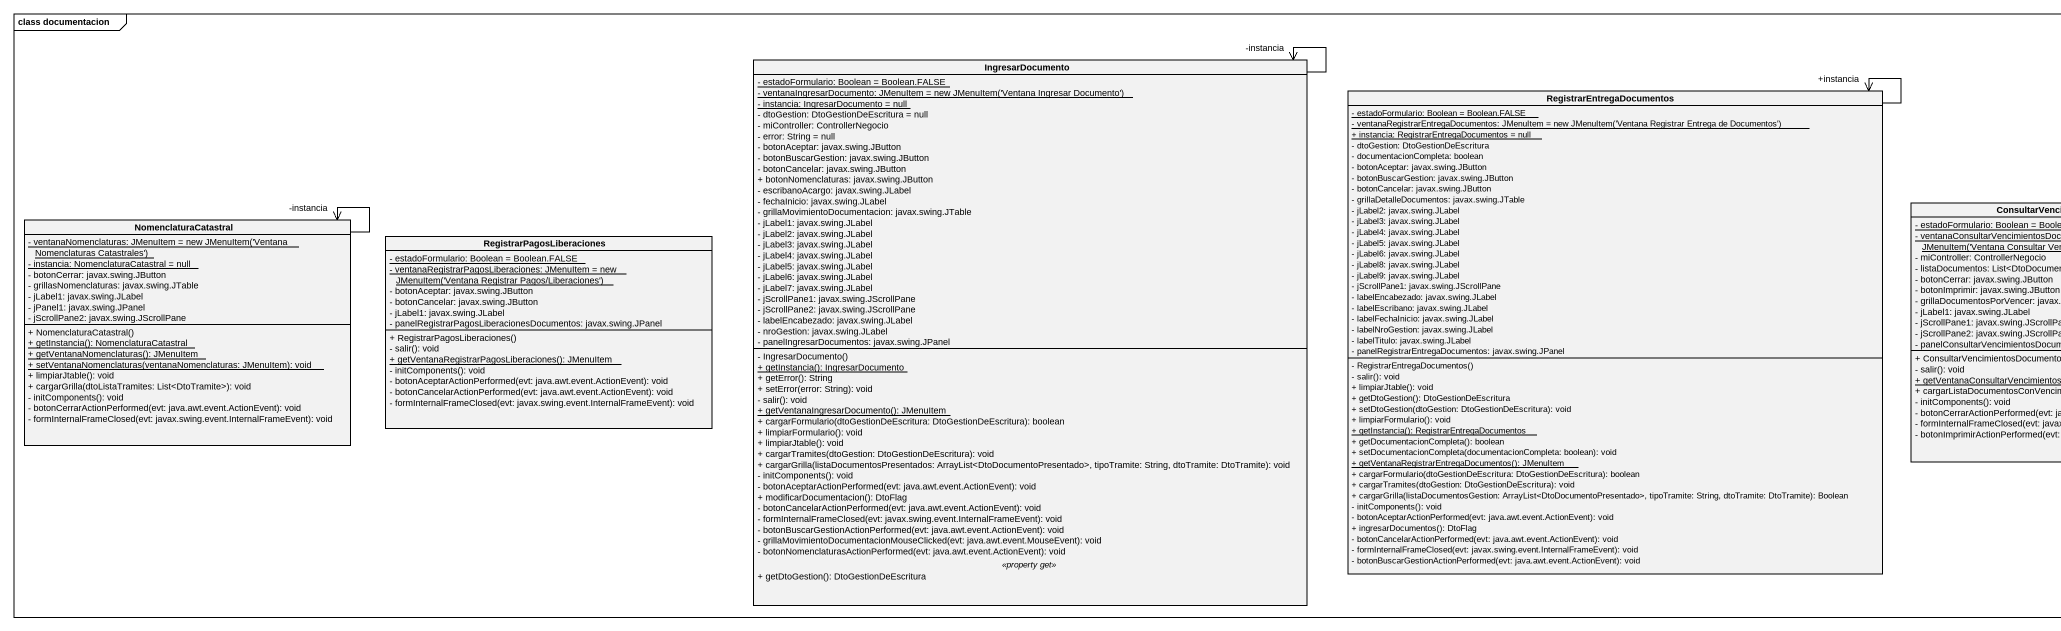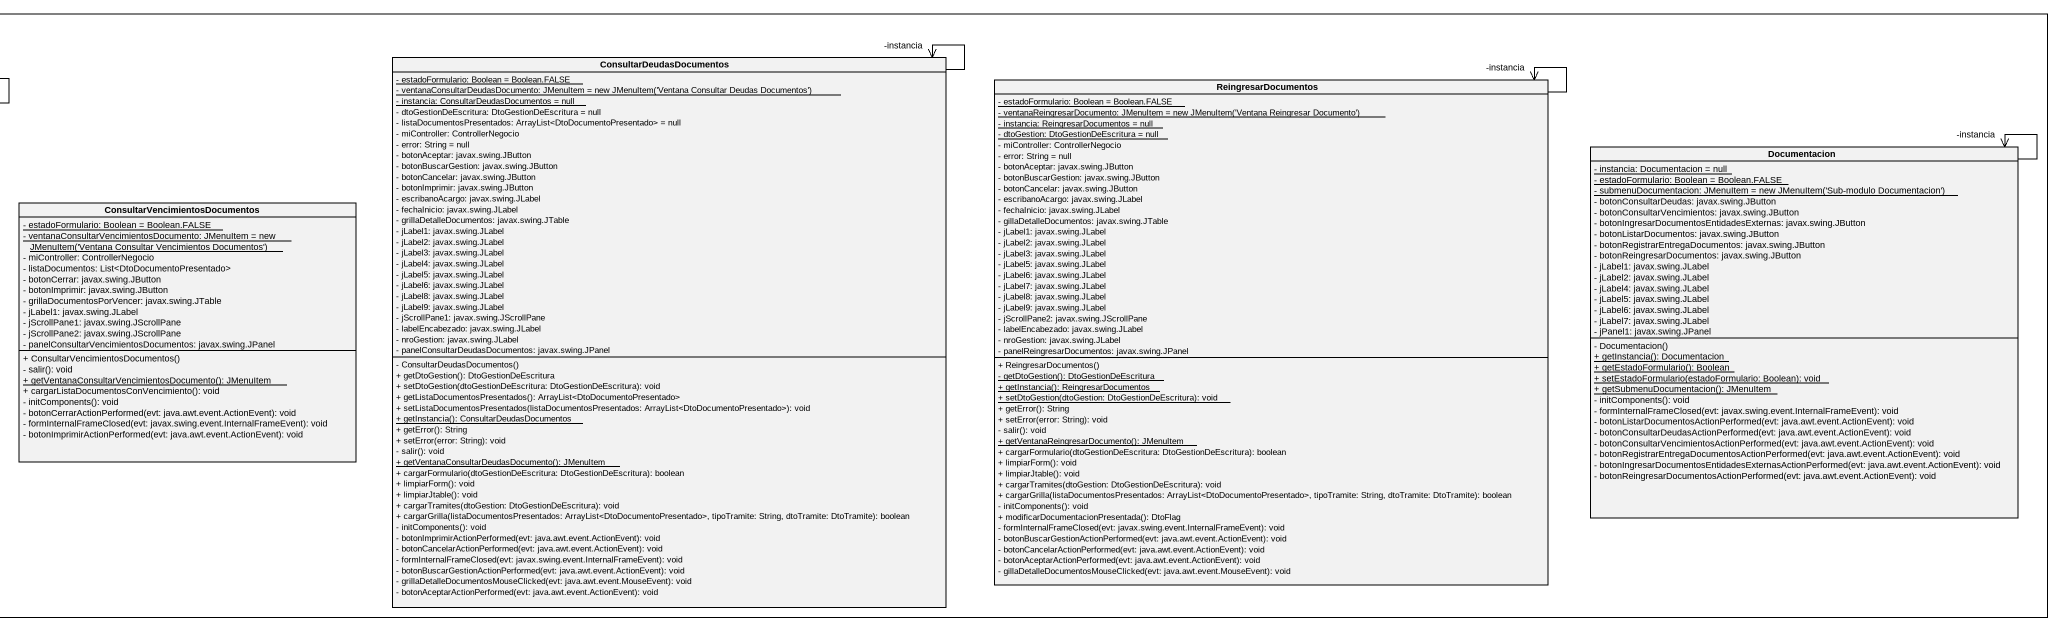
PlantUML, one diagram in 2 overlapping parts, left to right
@startuml
mainframe class documentacion
hide circle
hide empty members
skinparam classAttributeIconSize 0
class IngresarDocumento {
  {static} - estadoFormulario: Boolean = Boolean.FALSE
  {static} {field} - ventanaIngresarDocumento: JMenuItem = new JMenuItem('Ventana Ingresar Documento')
  {static} - instancia: IngresarDocumento = null
  - dtoGestion: DtoGestionDeEscritura = null
  - miController: ControllerNegocio
  - error: String = null
  - botonAceptar: javax.swing.JButton
  - botonBuscarGestion: javax.swing.JButton
  - botonCancelar: javax.swing.JButton
  + botonNomenclaturas: javax.swing.JButton
  - escribanoAcargo: javax.swing.JLabel
  - fechaInicio: javax.swing.JLabel
  - grillaMovimientoDocumentacion: javax.swing.JTable
  - jLabel1: javax.swing.JLabel
  - jLabel2: javax.swing.JLabel
  - jLabel3: javax.swing.JLabel
  - jLabel4: javax.swing.JLabel
  - jLabel5: javax.swing.JLabel
  - jLabel6: javax.swing.JLabel
  - jLabel7: javax.swing.JLabel
  - jScrollPane1: javax.swing.JScrollPane
  - jScrollPane2: javax.swing.JScrollPane
  - labelEncabezado: javax.swing.JLabel
  - nroGestion: javax.swing.JLabel
  - panelIngresarDocumentos: javax.swing.JPanel
  --
  - IngresarDocumento()
  {static} + getInstancia(): IngresarDocumento
  + getError(): String
  + setError(error: String): void
  - salir(): void
  {static} + getVentanaIngresarDocumento(): JMenuItem
  + cargarFormulario(dtoGestionDeEscritura: DtoGestionDeEscritura): boolean
  + limpiarFormulario(): void
  + limpiarJtable(): void
  + cargarTramites(dtoGestion: DtoGestionDeEscritura): void
  + cargarGrilla(listaDocumentosPresentados: ArrayList<DtoDocumentoPresentado>, tipoTramite: String, dtoTramite: DtoTramite): void
  - initComponents(): void
  - botonAceptarActionPerformed(evt: java.awt.event.ActionEvent): void
  + modificarDocumentacion(): DtoFlag
  - botonCancelarActionPerformed(evt: java.awt.event.ActionEvent): void
  - formInternalFrameClosed(evt: javax.swing.event.InternalFrameEvent): void
  - botonBuscarGestionActionPerformed(evt: java.awt.event.ActionEvent): void
  - grillaMovimientoDocumentacionMouseClicked(evt: java.awt.event.MouseEvent): void
  - botonNomenclaturasActionPerformed(evt: java.awt.event.ActionEvent): void
  .. <<property get>> ..
  + getDtoGestion(): DtoGestionDeEscritura
}
class ConsultarDeudasDocumentos {
  {static} - estadoFormulario: Boolean = Boolean.FALSE
  {static} {field} - ventanaConsultarDeudasDocumento: JMenuItem = new JMenuItem('Ventana Consultar Deudas Documentos')
  {static} - instancia: ConsultarDeudasDocumentos = null
  - dtoGestionDeEscritura: DtoGestionDeEscritura = null
  - listaDocumentosPresentados: ArrayList<DtoDocumentoPresentado> = null
  - miController: ControllerNegocio
  - error: String = null
  - botonAceptar: javax.swing.JButton
  - botonBuscarGestion: javax.swing.JButton
  - botonCancelar: javax.swing.JButton
  - botonImprimir: javax.swing.JButton
  - escribanoAcargo: javax.swing.JLabel
  - fechaInicio: javax.swing.JLabel
  - grillaDetalleDocumentos: javax.swing.JTable
  - jLabel1: javax.swing.JLabel
  - jLabel2: javax.swing.JLabel
  - jLabel3: javax.swing.JLabel
  - jLabel4: javax.swing.JLabel
  - jLabel5: javax.swing.JLabel
  - jLabel6: javax.swing.JLabel
  - jLabel8: javax.swing.JLabel
  - jLabel9: javax.swing.JLabel
  - jScrollPane1: javax.swing.JScrollPane
  - labelEncabezado: javax.swing.JLabel
  - nroGestion: javax.swing.JLabel
  - panelConsultarDeudasDocumentos: javax.swing.JPanel
  - ConsultarDeudasDocumentos()
  + getDtoGestion(): DtoGestionDeEscritura
  + setDtoGestion(dtoGestionDeEscritura: DtoGestionDeEscritura): void
  + getListaDocumentosPresentados(): ArrayList<DtoDocumentoPresentado>
  + setListaDocumentosPresentados(listaDocumentosPresentados: ArrayList<DtoDocumentoPresentado>): void
  {static} + getInstancia(): ConsultarDeudasDocumentos
  + getError(): String
  + setError(error: String): void
  - salir(): void
  {static} + getVentanaConsultarDeudasDocumento(): JMenuItem
  + cargarFormulario(dtoGestionDeEscritura: DtoGestionDeEscritura): boolean
  + limpiarForm(): void
  + limpiarJtable(): void
  + cargarTramites(dtoGestion: DtoGestionDeEscritura): void
  + cargarGrilla(listaDocumentosPresentados: ArrayList<DtoDocumentoPresentado>, tipoTramite: String, dtoTramite: DtoTramite): boolean
  - initComponents(): void
  - botonImprimirActionPerformed(evt: java.awt.event.ActionEvent): void
  - botonCancelarActionPerformed(evt: java.awt.event.ActionEvent): void
  - formInternalFrameClosed(evt: javax.swing.event.InternalFrameEvent): void
  - botonBuscarGestionActionPerformed(evt: java.awt.event.ActionEvent): void
  - grillaDetalleDocumentosMouseClicked(evt: java.awt.event.MouseEvent): void
  - botonAceptarActionPerformed(evt: java.awt.event.ActionEvent): void
}
class ReingresarDocumentos {
  {static} - estadoFormulario: Boolean = Boolean.FALSE
  {static} {field} - ventanaReingresarDocumento: JMenuItem = new JMenuItem('Ventana Reingresar Documento')
  {static} - instancia: ReingresarDocumentos = null
  {static} - dtoGestion: DtoGestionDeEscritura = null
  - miController: ControllerNegocio
  - error: String = null
  - botonAceptar: javax.swing.JButton
  - botonBuscarGestion: javax.swing.JButton
  - botonCancelar: javax.swing.JButton
  - escribanoAcargo: javax.swing.JLabel
  - fechaInicio: javax.swing.JLabel
  - gillaDetalleDocumentos: javax.swing.JTable
  - jLabel1: javax.swing.JLabel
  - jLabel2: javax.swing.JLabel
  - jLabel3: javax.swing.JLabel
  - jLabel5: javax.swing.JLabel
  - jLabel6: javax.swing.JLabel
  - jLabel7: javax.swing.JLabel
  - jLabel8: javax.swing.JLabel
  - jLabel9: javax.swing.JLabel
  - jScrollPane2: javax.swing.JScrollPane
  - labelEncabezado: javax.swing.JLabel
  - nroGestion: javax.swing.JLabel
  - panelReingresarDocumentos: javax.swing.JPanel
  + ReingresarDocumentos()
  {static} - getDtoGestion(): DtoGestionDeEscritura
  {static} + getInstancia(): ReingresarDocumentos
  {static} + setDtoGestion(dtoGestion: DtoGestionDeEscritura): void
  + getError(): String
  + setError(error: String): void
  - salir(): void
  {static} + getVentanaReingresarDocumento(): JMenuItem
  + cargarFormulario(dtoGestionDeEscritura: DtoGestionDeEscritura): boolean
  + limpiarForm(): void
  + limpiarJtable(): void
  + cargarTramites(dtoGestion: DtoGestionDeEscritura): void
  + cargarGrilla(listaDocumentosPresentados: ArrayList<DtoDocumentoPresentado>, tipoTramite: String, dtoTramite: DtoTramite): boolean
  - initComponents(): void
  + modificarDocumentacionPresentada(): DtoFlag
  - formInternalFrameClosed(evt: javax.swing.event.InternalFrameEvent): void
  - botonBuscarGestionActionPerformed(evt: java.awt.event.ActionEvent): void
  - botonCancelarActionPerformed(evt: java.awt.event.ActionEvent): void
  - botonAceptarActionPerformed(evt: java.awt.event.ActionEvent): void
  - gillaDetalleDocumentosMouseClicked(evt: java.awt.event.MouseEvent): void
}
class RegistrarEntregaDocumentos {
  {static} - estadoFormulario: Boolean = Boolean.FALSE
  {static} {field} - ventanaRegistrarEntregaDocumentos: JMenuItem = new JMenuItem('Ventana Registrar Entrega de Documentos')
  {static} + instancia: RegistrarEntregaDocumentos = null
  - dtoGestion: DtoGestionDeEscritura
  - documentacionCompleta: boolean
  - botonAceptar: javax.swing.JButton
  - botonBuscarGestion: javax.swing.JButton
  - botonCancelar: javax.swing.JButton
  - grillaDetalleDocumentos: javax.swing.JTable
  - jLabel2: javax.swing.JLabel
  - jLabel3: javax.swing.JLabel
  - jLabel4: javax.swing.JLabel
  - jLabel5: javax.swing.JLabel
  - jLabel6: javax.swing.JLabel
  - jLabel8: javax.swing.JLabel
  - jLabel9: javax.swing.JLabel
  - jScrollPane1: javax.swing.JScrollPane
  - labelEncabezado: javax.swing.JLabel
  - labelEscribano: javax.swing.JLabel
  - labelFechaInicio: javax.swing.JLabel
  - labelNroGestion: javax.swing.JLabel
  - labelTitulo: javax.swing.JLabel
  - panelRegistrarEntregaDocumentos: javax.swing.JPanel
  - RegistrarEntregaDocumentos()
  - salir(): void
  + limpiarJtable(): void
  + getDtoGestion(): DtoGestionDeEscritura
  + setDtoGestion(dtoGestion: DtoGestionDeEscritura): void
  + limpiarFormulario(): void
  {static} + getInstancia(): RegistrarEntregaDocumentos
  + getDocumentacionCompleta(): boolean
  + setDocumentacionCompleta(documentacionCompleta: boolean): void
  {static} + getVentanaRegistrarEntregaDocumentos(): JMenuItem
  + cargarFormulario(dtoGestionDeEscritura: DtoGestionDeEscritura): boolean
  + cargarTramites(dtoGestion: DtoGestionDeEscritura): void
  + cargarGrilla(listaDocumentosGestion: ArrayList<DtoDocumentoPresentado>, tipoTramite: String, dtoTramite: DtoTramite): Boolean
  - initComponents(): void
  - botonAceptarActionPerformed(evt: java.awt.event.ActionEvent): void
  + ingresarDocumentos(): DtoFlag
  - botonCancelarActionPerformed(evt: java.awt.event.ActionEvent): void
  - formInternalFrameClosed(evt: javax.swing.event.InternalFrameEvent): void
  - botonBuscarGestionActionPerformed(evt: java.awt.event.ActionEvent): void
}
class Documentacion {
  {static} - instancia: Documentacion = null
  {static} - estadoFormulario: Boolean = Boolean.FALSE
  {static} {field} - submenuDocumentacion: JMenuItem = new JMenuItem('Sub-modulo Documentacion')
  - botonConsultarDeudas: javax.swing.JButton
  - botonConsultarVencimientos: javax.swing.JButton
  - botonIngresarDocumentosEntidadesExternas: javax.swing.JButton
  - botonListarDocumentos: javax.swing.JButton
  - botonRegistrarEntregaDocumentos: javax.swing.JButton
  - botonReingresarDocumentos: javax.swing.JButton
  - jLabel1: javax.swing.JLabel
  - jLabel2: javax.swing.JLabel
  - jLabel4: javax.swing.JLabel
  - jLabel5: javax.swing.JLabel
  - jLabel6: javax.swing.JLabel
  - jLabel7: javax.swing.JLabel
  - jPanel1: javax.swing.JPanel
  - Documentacion()
  {static} + getInstancia(): Documentacion
  {static} + getEstadoFormulario(): Boolean
  {static} + setEstadoFormulario(estadoFormulario: Boolean): void
  {static} + getSubmenuDocumentacion(): JMenuItem
  - initComponents(): void
  - formInternalFrameClosed(evt: javax.swing.event.InternalFrameEvent): void
  - botonListarDocumentosActionPerformed(evt: java.awt.event.ActionEvent): void
  - botonConsultarDeudasActionPerformed(evt: java.awt.event.ActionEvent): void
  - botonConsultarVencimientosActionPerformed(evt: java.awt.event.ActionEvent): void
  - botonRegistrarEntregaDocumentosActionPerformed(evt: java.awt.event.ActionEvent): void
  - botonIngresarDocumentosEntidadesExternasActionPerformed(evt: java.awt.event.ActionEvent): void
  - botonReingresarDocumentosActionPerformed(evt: java.awt.event.ActionEvent): void
}
class NomenclaturaCatastral {
  {static} {field} - ventanaNomenclaturas: JMenuItem = new JMenuItem('Ventana Nomenclaturas Catastrales')
  {static} - instancia: NomenclaturaCatastral = null
  - botonCerrar: javax.swing.JButton
  - grillasNomenclaturas: javax.swing.JTable
  - jLabel1: javax.swing.JLabel
  - jPanel1: javax.swing.JPanel
  - jScrollPane2: javax.swing.JScrollPane
  + NomenclaturaCatastral()
  {static} + getInstancia(): NomenclaturaCatastral
  {static} + getVentanaNomenclaturas(): JMenuItem
  {static} + setVentanaNomenclaturas(ventanaNomenclaturas: JMenuItem): void
  + limpiarJtable(): void
  + cargarGrilla(dtoListaTramites: List<DtoTramite>): void
  - initComponents(): void
  - botonCerrarActionPerformed(evt: java.awt.event.ActionEvent): void
  - formInternalFrameClosed(evt: javax.swing.event.InternalFrameEvent): void
}
class "ConsultarVencimientosDocumentos" as ConsultarVencimientosDocumen {
  {static} - estadoFormulario: Boolean = Boolean.FALSE
  {static} {field} - ventanaConsultarVencimientosDocumento: JMenuItem = new JMenuItem('Ventana Consultar Vencimientos Documentos')
  - miController: ControllerNegocio
  - listaDocumentos: List<DtoDocumentoPresentado>
  - botonCerrar: javax.swing.JButton
  - botonImprimir: javax.swing.JButton
  - grillaDocumentosPorVencer: javax.swing.JTable
  - jLabel1: javax.swing.JLabel
  - jScrollPane1: javax.swing.JScrollPane
  - jScrollPane2: javax.swing.JScrollPane
  - panelConsultarVencimientosDocumentos: javax.swing.JPanel
  + ConsultarVencimientosDocumentos()
  - salir(): void
  {static} + getVentanaConsultarVencimientosDocumento(): JMenuItem
  + cargarListaDocumentosConVencimiento(): void
  - initComponents(): void
  - botonCerrarActionPerformed(evt: java.awt.event.ActionEvent): void
  - formInternalFrameClosed(evt: javax.swing.event.InternalFrameEvent): void
  - botonImprimirActionPerformed(evt: java.awt.event.ActionEvent): void
}
class RegistrarPagosLiberaciones {
  {static} - estadoFormulario: Boolean = Boolean.FALSE
  {static} {field} - ventanaRegistrarPagosLiberaciones: JMenuItem = new JMenuItem('Ventana Registrar Pagos/Liberaciones')
  - botonAceptar: javax.swing.JButton
  - botonCancelar: javax.swing.JButton
  - jLabel1: javax.swing.JLabel
  - panelRegistrarPagosLiberacionesDocumentos: javax.swing.JPanel
  + RegistrarPagosLiberaciones()
  - salir(): void
  {static} + getVentanaRegistrarPagosLiberaciones(): JMenuItem
  - initComponents(): void
  - botonAceptarActionPerformed(evt: java.awt.event.ActionEvent): void
  - botonCancelarActionPerformed(evt: java.awt.event.ActionEvent): void
  - formInternalFrameClosed(evt: javax.swing.event.InternalFrameEvent): void
}
IngresarDocumento --> "-instancia" IngresarDocumento
ConsultarDeudasDocumentos --> "-instancia" ConsultarDeudasDocumentos
ReingresarDocumentos --> "-instancia" ReingresarDocumentos
RegistrarEntregaDocumentos --> "+instancia" RegistrarEntregaDocumentos
Documentacion --> "-instancia" Documentacion
NomenclaturaCatastral --> "-instancia" NomenclaturaCatastral
@enduml
